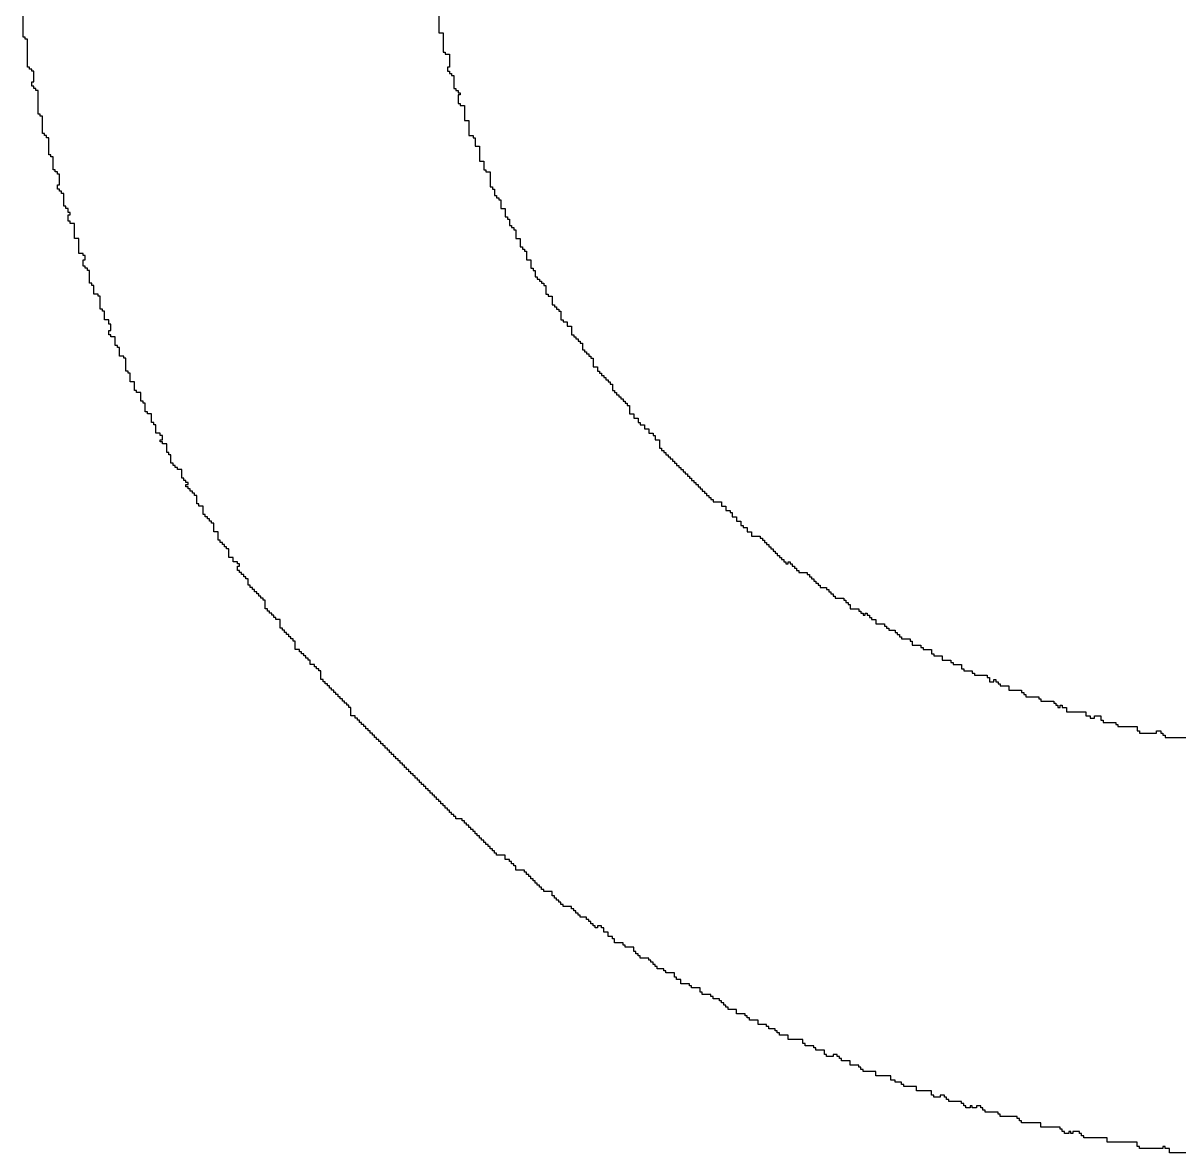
# Model space of a CAD drawing. Header units: millimetres. Extents: x -0.16 to 4.85, y -0.01 to 3.83.
# Drawn here: x 3.3993 to 3.5736, y 1.0438 to 1.2142 of the extents above; entities that cross this region are included whole.
import ezdxf

# ---------------------------------------------------------------- set-up
doc = ezdxf.new("R2010")
doc.units = ezdxf.units.MM
doc.header["$MEASUREMENT"] = 0
doc.layers.add('TopOverlay', color=2, linetype='Continuous')

msp = doc.modelspace()

# ---------------------------------------------------------------- linework, layer by layer
at = {"layer": 'TopOverlay'}
for p, q in [((3.39929, 1.21212), (3.39929, 1.21632)), ((3.46197, 1.21568), (3.46197, 1.21277)), ((3.39961, 1.21212), (3.39929, 1.21212)), ((3.39961, 1.2118), (3.39961, 1.21212)), ((3.39994, 1.2118), (3.39961, 1.2118)), ((3.39994, 1.2076), (3.39994, 1.2118)), ((3.46197, 1.21277), (3.46262, 1.21277)), ((3.46262, 1.21277), (3.46262, 1.20986)), ((3.46262, 1.20986), (3.46294, 1.20986)), ((3.46294, 1.20986), (3.46294, 1.20954)), ((3.46294, 1.20954), (3.46358, 1.20954)), ((3.46358, 1.20954), (3.46358, 1.2076)), ((3.40026, 1.2076), (3.39994, 1.2076)), ((3.40026, 1.20728), (3.40026, 1.2076)), ((3.40058, 1.20728), (3.40026, 1.20728)), ((3.40058, 1.20695), (3.40058, 1.20728)), ((3.4009, 1.20695), (3.40058, 1.20695)), ((3.4009, 1.20534), (3.4009, 1.20695)), ((3.46358, 1.2076), (3.46326, 1.2076)), ((3.46326, 1.2076), (3.46326, 1.20695)), ((3.46326, 1.20695), (3.46358, 1.20695)), ((3.46358, 1.20695), (3.46358, 1.20663)), ((3.46358, 1.20663), (3.46391, 1.20663)), ((3.46391, 1.20663), (3.46391, 1.20631)), ((3.46391, 1.20631), (3.46423, 1.20631)), ((3.46423, 1.20631), (3.46423, 1.20437)), ((3.40058, 1.20469), (3.40058, 1.20534)), ((3.40058, 1.20534), (3.4009, 1.20534)), ((3.4009, 1.20469), (3.40058, 1.20469)), ((3.4009, 1.20437), (3.4009, 1.20469)), ((3.40123, 1.20437), (3.4009, 1.20437)), ((3.40123, 1.20405), (3.40123, 1.20437)), ((3.46423, 1.20437), (3.46455, 1.20437)), ((3.46455, 1.20437), (3.46455, 1.20405)), ((3.40155, 1.20405), (3.40123, 1.20405)), ((3.40155, 1.20049), (3.40155, 1.20405)), ((3.46455, 1.20405), (3.46488, 1.20405)), ((3.46488, 1.20405), (3.46488, 1.20372)), ((3.46488, 1.20372), (3.4652, 1.20372)), ((3.4652, 1.2034), (3.46488, 1.2034)), ((3.46488, 1.2034), (3.46488, 1.20211)), ((3.4652, 1.20372), (3.4652, 1.2034)), ((3.46488, 1.20211), (3.4652, 1.20211)), ((3.4652, 1.20211), (3.4652, 1.20178)), ((3.4652, 1.20178), (3.46585, 1.20178)), ((3.46585, 1.20178), (3.46585, 1.19952)), ((3.40187, 1.20049), (3.40155, 1.20049)), ((3.40187, 1.20017), (3.40187, 1.20049)), ((3.4022, 1.20017), (3.40187, 1.20017)), ((3.4022, 1.19758), (3.4022, 1.20017)), ((3.46585, 1.19952), (3.46649, 1.19952)), ((3.46649, 1.19952), (3.46649, 1.19726)), ((3.40252, 1.19758), (3.4022, 1.19758)), ((3.40252, 1.19726), (3.40252, 1.19758)), ((3.40284, 1.19726), (3.40252, 1.19726)), ((3.40284, 1.19694), (3.40284, 1.19726)), ((3.40317, 1.19694), (3.40284, 1.19694)), ((3.40317, 1.19435), (3.40317, 1.19694)), ((3.46649, 1.19726), (3.46714, 1.19726)), ((3.46714, 1.19726), (3.46714, 1.19694)), ((3.46714, 1.19694), (3.46746, 1.19694)), ((3.46746, 1.19694), (3.46746, 1.19565)), ((3.46746, 1.19565), (3.46811, 1.19565)), ((3.46811, 1.19565), (3.46811, 1.19338)), ((3.40349, 1.19435), (3.40317, 1.19435)), ((3.40349, 1.19403), (3.40349, 1.19435)), ((3.40381, 1.19403), (3.40349, 1.19403)), ((3.40381, 1.19209), (3.40381, 1.19403)), ((3.46811, 1.19338), (3.46875, 1.19338)), ((3.46875, 1.19338), (3.46875, 1.19209)), ((3.40414, 1.19209), (3.40381, 1.19209)), ((3.40414, 1.19177), (3.40414, 1.19209)), ((3.40446, 1.19177), (3.40414, 1.19177)), ((3.40446, 1.19145), (3.40446, 1.19177)), ((3.40478, 1.19145), (3.40446, 1.19145)), ((3.40478, 1.18983), (3.40478, 1.19145)), ((3.46875, 1.19209), (3.46908, 1.19209)), ((3.46908, 1.19209), (3.46908, 1.19177)), ((3.46908, 1.19177), (3.46972, 1.19177)), ((3.46972, 1.19177), (3.46972, 1.18951)), ((3.40446, 1.18918), (3.40446, 1.18983)), ((3.40446, 1.18983), (3.40478, 1.18983)), ((3.40478, 1.18918), (3.40446, 1.18918)), ((3.40478, 1.18886), (3.40478, 1.18918)), ((3.4051, 1.18886), (3.40478, 1.18886)), ((3.4051, 1.18854), (3.4051, 1.18886)), ((3.46972, 1.18951), (3.47005, 1.18951)), ((3.47005, 1.18951), (3.47005, 1.18918)), ((3.47005, 1.18918), (3.47037, 1.18918)), ((3.47037, 1.18918), (3.47037, 1.18821)), ((3.40543, 1.18854), (3.4051, 1.18854)), ((3.40543, 1.1866), (3.40543, 1.18854)), ((3.47037, 1.18821), (3.47069, 1.18821)), ((3.47069, 1.18821), (3.47069, 1.18789)), ((3.47069, 1.18789), (3.47102, 1.18789)), ((3.47102, 1.18789), (3.47102, 1.18757)), ((3.47102, 1.18757), (3.47134, 1.18757)), ((3.47134, 1.18757), (3.47134, 1.18628)), ((3.40575, 1.1866), (3.40543, 1.1866)), ((3.40575, 1.18628), (3.40575, 1.1866)), ((3.40607, 1.18628), (3.40575, 1.18628)), ((3.40607, 1.18563), (3.40607, 1.18628)), ((3.4064, 1.18563), (3.40607, 1.18563)), ((3.40607, 1.18434), (3.40607, 1.18531)), ((3.40607, 1.18531), (3.4064, 1.18531)), ((3.4064, 1.18531), (3.4064, 1.18563)), ((3.47134, 1.18628), (3.47199, 1.18628)), ((3.47199, 1.18628), (3.47199, 1.18498)), ((3.4064, 1.18434), (3.40607, 1.18434)), ((3.4064, 1.18401), (3.4064, 1.18434)), ((3.40704, 1.18401), (3.4064, 1.18401)), ((3.40704, 1.18175), (3.40704, 1.18401)), ((3.47199, 1.18498), (3.47231, 1.18498)), ((3.47231, 1.18498), (3.47231, 1.18466)), ((3.47231, 1.18466), (3.47263, 1.18466)), ((3.47263, 1.18466), (3.47263, 1.18369)), ((3.47263, 1.18369), (3.47295, 1.18369)), ((3.47295, 1.18369), (3.47295, 1.18337)), ((3.40769, 1.18175), (3.40704, 1.18175)), ((3.40769, 1.17949), (3.40769, 1.18175)), ((3.47295, 1.18337), (3.47328, 1.18337)), ((3.47328, 1.18337), (3.47328, 1.18304)), ((3.47328, 1.18304), (3.4736, 1.18304)), ((3.4736, 1.18304), (3.4736, 1.18175)), ((3.4736, 1.18175), (3.47425, 1.18175)), ((3.47425, 1.18175), (3.47425, 1.18046)), ((3.47425, 1.18046), (3.47457, 1.18046)), ((3.47457, 1.18046), (3.47457, 1.18014)), ((3.47457, 1.18014), (3.47489, 1.18014)), ((3.47489, 1.18014), (3.47489, 1.17981)), ((3.40834, 1.17949), (3.40769, 1.17949)), ((3.40834, 1.17917), (3.40834, 1.17949)), ((3.40866, 1.17917), (3.40834, 1.17917)), ((3.40834, 1.17755), (3.40834, 1.17852)), ((3.40834, 1.17852), (3.40866, 1.17852)), ((3.40866, 1.17852), (3.40866, 1.17917)), ((3.47489, 1.17981), (3.47522, 1.17981)), ((3.47522, 1.17981), (3.47522, 1.17852)), ((3.47522, 1.17852), (3.47586, 1.17852)), ((3.47586, 1.17852), (3.47586, 1.17723)), ((3.40866, 1.17755), (3.40834, 1.17755)), ((3.40866, 1.17723), (3.40866, 1.17755)), ((3.40898, 1.17723), (3.40866, 1.17723)), ((3.40898, 1.17691), (3.40898, 1.17723)), ((3.40931, 1.17691), (3.40898, 1.17691)), ((3.40931, 1.17497), (3.40931, 1.17691)), ((3.47586, 1.17723), (3.47619, 1.17723)), ((3.47619, 1.17723), (3.47619, 1.17691)), ((3.47619, 1.17691), (3.47651, 1.17691)), ((3.47651, 1.17691), (3.47651, 1.17594)), ((3.40963, 1.17497), (3.40931, 1.17497)), ((3.40963, 1.17464), (3.40963, 1.17497)), ((3.47651, 1.17594), (3.47683, 1.17594)), ((3.47683, 1.17594), (3.47683, 1.17561)), ((3.47683, 1.17561), (3.47715, 1.17561)), ((3.47715, 1.17561), (3.47715, 1.17529)), ((3.47715, 1.17529), (3.47748, 1.17529)), ((3.47748, 1.17529), (3.47748, 1.17497)), ((3.47748, 1.17497), (3.4778, 1.17497)), ((3.4778, 1.17497), (3.4778, 1.17464)), ((3.40995, 1.17464), (3.40963, 1.17464)), ((3.40995, 1.17335), (3.40995, 1.17464)), ((3.4106, 1.17335), (3.40995, 1.17335)), ((3.4106, 1.17303), (3.4106, 1.17335)), ((3.41092, 1.17303), (3.4106, 1.17303)), ((3.41092, 1.17109), (3.41092, 1.17303)), ((3.4778, 1.17464), (3.47812, 1.17464)), ((3.47812, 1.17464), (3.47812, 1.17335)), ((3.47812, 1.17335), (3.47845, 1.17335)), ((3.47845, 1.17335), (3.47845, 1.17303)), ((3.47845, 1.17303), (3.47909, 1.17303)), ((3.47909, 1.17303), (3.47909, 1.17174)), ((3.47909, 1.17174), (3.47942, 1.17174)), ((3.47942, 1.17174), (3.47942, 1.17141)), ((3.47942, 1.17141), (3.47974, 1.17141)), ((3.47974, 1.17141), (3.47974, 1.17109)), ((3.41124, 1.17109), (3.41092, 1.17109)), ((3.41124, 1.17077), (3.41124, 1.17109)), ((3.41157, 1.17077), (3.41124, 1.17077)), ((3.41157, 1.16947), (3.41157, 1.17077)), ((3.41221, 1.16947), (3.41157, 1.16947)), ((3.41221, 1.16883), (3.41221, 1.16947)), ((3.47974, 1.17109), (3.48006, 1.17109)), ((3.48006, 1.17109), (3.48006, 1.17077)), ((3.48006, 1.17077), (3.48039, 1.17077)), ((3.48039, 1.17077), (3.48039, 1.16947)), ((3.48039, 1.16947), (3.48071, 1.16947)), ((3.48071, 1.16947), (3.48071, 1.16915)), ((3.41254, 1.16883), (3.41221, 1.16883)), ((3.41221, 1.16721), (3.41221, 1.16786)), ((3.41221, 1.16786), (3.41254, 1.16786)), ((3.41254, 1.16786), (3.41254, 1.16883)), ((3.48071, 1.16915), (3.48135, 1.16915)), ((3.48135, 1.16915), (3.48135, 1.16851)), ((3.48135, 1.16851), (3.482, 1.16851)), ((3.482, 1.16851), (3.482, 1.16721)), ((3.41254, 1.16721), (3.41221, 1.16721)), ((3.41254, 1.16689), (3.41254, 1.16721)), ((3.41318, 1.16689), (3.41254, 1.16689)), ((3.41318, 1.1656), (3.41318, 1.16689)), ((3.482, 1.16721), (3.48232, 1.16721)), ((3.48232, 1.16721), (3.48232, 1.16689)), ((3.48232, 1.16689), (3.48265, 1.16689)), ((3.48265, 1.16689), (3.48265, 1.16657)), ((3.48265, 1.16657), (3.48297, 1.16657)), ((3.48297, 1.16657), (3.48297, 1.16624)), ((3.48297, 1.16624), (3.48329, 1.16624)), ((3.48329, 1.16624), (3.48329, 1.16592)), ((3.41351, 1.1656), (3.41318, 1.1656)), ((3.41351, 1.16527), (3.41351, 1.1656)), ((3.41383, 1.16527), (3.41351, 1.16527)), ((3.41383, 1.16398), (3.41383, 1.16527)), ((3.48329, 1.16592), (3.48362, 1.16592)), ((3.48362, 1.16592), (3.48362, 1.16495)), ((3.48362, 1.16495), (3.48394, 1.16495)), ((3.48394, 1.16495), (3.48394, 1.16463)), ((3.48394, 1.16463), (3.48426, 1.16463)), ((3.48426, 1.16463), (3.48426, 1.16431)), ((3.48426, 1.16431), (3.48459, 1.16431)), ((3.48459, 1.16431), (3.48459, 1.16398)), ((3.41447, 1.16398), (3.41383, 1.16398)), ((3.41447, 1.16366), (3.41447, 1.16398)), ((3.4148, 1.16366), (3.41447, 1.16366)), ((3.4148, 1.16172), (3.4148, 1.16366)), ((3.48459, 1.16398), (3.48491, 1.16398)), ((3.48491, 1.16398), (3.48491, 1.16366)), ((3.48491, 1.16366), (3.48523, 1.16366)), ((3.48523, 1.16366), (3.48523, 1.16237)), ((3.41512, 1.16172), (3.4148, 1.16172)), ((3.41512, 1.1614), (3.41512, 1.16172)), ((3.41544, 1.1614), (3.41512, 1.1614)), ((3.41544, 1.16011), (3.41544, 1.1614)), ((3.48523, 1.16237), (3.48588, 1.16237)), ((3.48588, 1.16237), (3.48588, 1.16172)), ((3.48588, 1.16172), (3.4862, 1.16172)), ((3.4862, 1.16172), (3.4862, 1.1614)), ((3.4862, 1.1614), (3.48652, 1.1614)), ((3.48652, 1.1614), (3.48652, 1.16107)), ((3.48652, 1.16107), (3.48685, 1.16107)), ((3.48685, 1.16107), (3.48685, 1.16075)), ((3.48685, 1.16075), (3.48717, 1.16075)), ((3.48717, 1.16075), (3.48717, 1.16043)), ((3.41609, 1.16011), (3.41544, 1.16011)), ((3.41609, 1.15881), (3.41609, 1.16011)), ((3.48717, 1.16043), (3.48749, 1.16043)), ((3.48749, 1.16043), (3.48749, 1.16011)), ((3.48749, 1.16011), (3.48782, 1.16011)), ((3.48782, 1.16011), (3.48782, 1.15978)), ((3.48782, 1.15978), (3.48814, 1.15978)), ((3.48814, 1.15978), (3.48814, 1.15881)), ((3.41641, 1.15881), (3.41609, 1.15881)), ((3.41641, 1.15849), (3.41641, 1.15881)), ((3.41706, 1.15849), (3.41641, 1.15849)), ((3.41706, 1.1572), (3.41706, 1.15849)), ((3.48814, 1.15881), (3.48846, 1.15881)), ((3.48846, 1.15881), (3.48846, 1.15849)), ((3.48846, 1.15849), (3.48879, 1.15849)), ((3.48879, 1.15849), (3.48879, 1.15817)), ((3.48879, 1.15817), (3.48911, 1.15817)), ((3.48911, 1.15817), (3.48911, 1.15784)), ((3.48911, 1.15784), (3.48943, 1.15784)), ((3.48943, 1.15784), (3.48943, 1.15752)), ((3.48943, 1.15752), (3.48976, 1.15752)), ((3.48976, 1.15752), (3.48976, 1.1572)), ((3.41738, 1.1572), (3.41706, 1.1572)), ((3.41738, 1.15687), (3.41738, 1.1572)), ((3.41771, 1.15687), (3.41738, 1.15687)), ((3.41771, 1.15558), (3.41771, 1.15687)), ((3.41803, 1.15558), (3.41771, 1.15558)), ((3.41803, 1.15526), (3.41803, 1.15558)), ((3.48976, 1.1572), (3.49008, 1.1572)), ((3.49008, 1.1572), (3.49008, 1.15687)), ((3.49008, 1.15687), (3.4904, 1.15687)), ((3.4904, 1.15687), (3.4904, 1.15655)), ((3.4904, 1.15655), (3.49072, 1.15655)), ((3.49072, 1.15655), (3.49072, 1.15526)), ((3.41867, 1.15526), (3.41803, 1.15526)), ((3.41867, 1.15397), (3.41867, 1.15526)), ((3.419, 1.15397), (3.41867, 1.15397)), ((3.419, 1.15364), (3.419, 1.15397)), ((3.49072, 1.15526), (3.49137, 1.15526)), ((3.49137, 1.15526), (3.49137, 1.15461)), ((3.49137, 1.15461), (3.49202, 1.15461)), ((3.49202, 1.15461), (3.49202, 1.15397)), ((3.49202, 1.15397), (3.49234, 1.15397)), ((3.49234, 1.15397), (3.49234, 1.15364)), ((3.41932, 1.15364), (3.419, 1.15364)), ((3.41932, 1.15235), (3.41932, 1.15364)), ((3.41997, 1.15235), (3.41932, 1.15235)), ((3.41997, 1.15203), (3.41997, 1.15235)), ((3.42029, 1.15203), (3.41997, 1.15203)), ((3.42029, 1.15138), (3.42029, 1.15203)), ((3.49234, 1.15364), (3.49299, 1.15364)), ((3.49299, 1.15364), (3.49299, 1.153)), ((3.49299, 1.153), (3.49363, 1.153)), ((3.49363, 1.153), (3.49363, 1.15235)), ((3.49363, 1.15235), (3.49428, 1.15235)), ((3.49428, 1.15235), (3.49428, 1.15203)), ((3.49428, 1.15203), (3.4946, 1.15203)), ((3.4946, 1.15203), (3.4946, 1.15138)), ((3.41997, 1.15106), (3.41997, 1.15138)), ((3.41997, 1.15138), (3.42029, 1.15138)), ((3.42029, 1.15106), (3.41997, 1.15106)), ((3.42029, 1.15074), (3.42029, 1.15106)), ((3.42094, 1.15074), (3.42029, 1.15074)), ((3.42094, 1.14944), (3.42094, 1.15074)), ((3.4946, 1.15138), (3.49525, 1.15138)), ((3.49525, 1.15138), (3.49525, 1.15009)), ((3.42126, 1.14944), (3.42094, 1.14944)), ((3.42126, 1.14912), (3.42126, 1.14944)), ((3.42158, 1.14912), (3.42126, 1.14912)), ((3.42158, 1.14783), (3.42158, 1.14912)), ((3.49525, 1.15009), (3.49557, 1.15009)), ((3.49557, 1.15009), (3.49557, 1.14977)), ((3.49557, 1.14977), (3.49589, 1.14977)), ((3.49589, 1.14977), (3.49589, 1.14944)), ((3.49589, 1.14944), (3.49622, 1.14944)), ((3.49622, 1.14944), (3.49622, 1.14912)), ((3.49622, 1.14912), (3.49654, 1.14912)), ((3.49654, 1.14912), (3.49654, 1.1488)), ((3.49654, 1.1488), (3.49686, 1.1488)), ((3.49686, 1.1488), (3.49686, 1.14847)), ((3.42191, 1.14783), (3.42158, 1.14783)), ((3.42191, 1.1475), (3.42191, 1.14783)), ((3.42223, 1.1475), (3.42191, 1.1475)), ((3.42223, 1.14718), (3.42223, 1.1475)), ((3.42255, 1.14718), (3.42223, 1.14718)), ((3.42255, 1.14686), (3.42255, 1.14718)), ((3.4232, 1.14686), (3.42255, 1.14686)), ((3.4232, 1.14557), (3.4232, 1.14686)), ((3.49686, 1.14847), (3.49719, 1.14847)), ((3.49719, 1.14847), (3.49719, 1.14815)), ((3.49719, 1.14815), (3.49751, 1.14815)), ((3.49751, 1.14815), (3.49751, 1.14783)), ((3.49751, 1.14783), (3.49783, 1.14783)), ((3.49783, 1.14783), (3.49783, 1.1475)), ((3.49783, 1.1475), (3.49816, 1.1475)), ((3.49816, 1.1475), (3.49816, 1.14718)), ((3.49816, 1.14718), (3.49848, 1.14718)), ((3.49848, 1.14718), (3.49848, 1.14686)), ((3.49848, 1.14686), (3.4988, 1.14686)), ((3.4988, 1.14686), (3.4988, 1.14654)), ((3.42352, 1.14557), (3.4232, 1.14557)), ((3.42352, 1.14524), (3.42352, 1.14557)), ((3.42384, 1.14524), (3.42352, 1.14524)), ((3.42384, 1.14492), (3.42384, 1.14524)), ((3.4988, 1.14654), (3.49912, 1.14654)), ((3.49912, 1.14654), (3.49912, 1.14621)), ((3.49912, 1.14621), (3.49945, 1.14621)), ((3.49945, 1.14621), (3.49945, 1.14589)), ((3.49945, 1.14589), (3.49977, 1.14589)), ((3.49977, 1.14589), (3.49977, 1.14557)), ((3.49977, 1.14557), (3.50009, 1.14557)), ((3.50009, 1.14557), (3.50009, 1.14524)), ((3.50009, 1.14524), (3.50042, 1.14524)), ((3.50042, 1.14524), (3.50042, 1.14492)), ((3.42417, 1.14492), (3.42384, 1.14492)), ((3.42384, 1.14427), (3.42384, 1.1446)), ((3.42384, 1.1446), (3.42417, 1.1446)), ((3.42417, 1.14427), (3.42384, 1.14427)), ((3.42417, 1.1446), (3.42417, 1.14492)), ((3.42417, 1.14395), (3.42417, 1.14427)), ((3.42449, 1.14395), (3.42417, 1.14395)), ((3.42449, 1.14363), (3.42449, 1.14395)), ((3.42481, 1.14363), (3.42449, 1.14363)), ((3.42481, 1.1433), (3.42481, 1.14363)), ((3.42514, 1.1433), (3.42481, 1.1433)), ((3.42514, 1.14298), (3.42514, 1.1433)), ((3.50042, 1.14492), (3.50074, 1.14492)), ((3.50074, 1.14492), (3.50074, 1.1446)), ((3.50074, 1.1446), (3.50106, 1.1446)), ((3.50106, 1.1446), (3.50106, 1.14427)), ((3.50106, 1.14427), (3.50139, 1.14427)), ((3.50139, 1.14427), (3.50139, 1.14395)), ((3.50139, 1.14395), (3.50171, 1.14395)), ((3.50171, 1.14395), (3.50171, 1.14363)), ((3.50171, 1.14363), (3.50203, 1.14363)), ((3.50203, 1.14363), (3.50203, 1.1433)), ((3.50203, 1.1433), (3.50236, 1.1433)), ((3.50236, 1.1433), (3.50236, 1.14298)), ((3.42546, 1.14298), (3.42514, 1.14298)), ((3.42546, 1.14169), (3.42546, 1.14298)), ((3.42578, 1.14169), (3.42546, 1.14169)), ((3.42578, 1.14137), (3.42578, 1.14169)), ((3.50236, 1.14298), (3.50268, 1.14298)), ((3.50268, 1.14298), (3.50268, 1.14266)), ((3.50268, 1.14266), (3.503, 1.14266)), ((3.503, 1.14266), (3.503, 1.14234)), ((3.503, 1.14234), (3.50332, 1.14234)), ((3.50332, 1.14234), (3.50332, 1.14201)), ((3.50332, 1.14201), (3.50462, 1.14201)), ((3.50462, 1.14201), (3.50462, 1.14137)), ((3.42643, 1.14137), (3.42578, 1.14137)), ((3.42643, 1.14007), (3.42643, 1.14137)), ((3.42675, 1.14007), (3.42643, 1.14007)), ((3.42675, 1.13975), (3.42675, 1.14007)), ((3.50462, 1.14137), (3.50526, 1.14137)), ((3.50526, 1.14137), (3.50526, 1.14072)), ((3.50526, 1.14072), (3.50591, 1.14072)), ((3.50591, 1.14072), (3.50591, 1.1404)), ((3.50591, 1.1404), (3.50623, 1.1404)), ((3.50623, 1.1404), (3.50623, 1.13975)), ((3.42708, 1.13975), (3.42675, 1.13975)), ((3.42708, 1.13943), (3.42708, 1.13975)), ((3.4274, 1.13943), (3.42708, 1.13943)), ((3.4274, 1.1391), (3.4274, 1.13943)), ((3.42772, 1.1391), (3.4274, 1.1391)), ((3.42772, 1.13878), (3.42772, 1.1391)), ((3.42804, 1.13878), (3.42772, 1.13878)), ((3.42804, 1.13749), (3.42804, 1.13878)), ((3.50623, 1.13975), (3.50688, 1.13975)), ((3.50688, 1.13975), (3.50688, 1.1391)), ((3.50688, 1.1391), (3.50753, 1.1391)), ((3.50753, 1.1391), (3.50753, 1.13846)), ((3.50753, 1.13846), (3.50785, 1.13846)), ((3.50785, 1.13846), (3.50785, 1.13813)), ((3.50785, 1.13813), (3.50849, 1.13813)), ((3.50849, 1.13813), (3.50849, 1.13749)), ((3.42869, 1.13749), (3.42804, 1.13749)), ((3.42869, 1.1362), (3.42869, 1.13749)), ((3.50849, 1.13749), (3.50914, 1.13749)), ((3.50914, 1.13749), (3.50914, 1.13684)), ((3.50914, 1.13684), (3.51043, 1.13684)), ((3.51043, 1.13684), (3.51043, 1.13652)), ((3.51043, 1.13652), (3.51076, 1.13652)), ((3.51076, 1.13652), (3.51076, 1.1362)), ((3.42901, 1.1362), (3.42869, 1.1362)), ((3.42901, 1.13587), (3.42901, 1.1362)), ((3.42934, 1.13587), (3.42901, 1.13587)), ((3.42934, 1.13555), (3.42934, 1.13587)), ((3.42966, 1.13555), (3.42934, 1.13555)), ((3.42966, 1.13523), (3.42966, 1.13555)), ((3.42998, 1.13523), (3.42966, 1.13523)), ((3.42998, 1.1349), (3.42998, 1.13523)), ((3.43031, 1.1349), (3.42998, 1.1349)), ((3.43031, 1.13361), (3.43031, 1.1349)), ((3.51076, 1.1362), (3.51108, 1.1362)), ((3.51108, 1.1362), (3.51108, 1.13587)), ((3.51108, 1.13587), (3.5114, 1.13587)), ((3.5114, 1.13587), (3.5114, 1.13555)), ((3.5114, 1.13555), (3.51173, 1.13555)), ((3.51173, 1.13555), (3.51173, 1.13523)), ((3.51173, 1.13523), (3.51205, 1.13523)), ((3.51205, 1.13523), (3.51205, 1.1349)), ((3.51205, 1.1349), (3.51237, 1.1349)), ((3.51237, 1.1349), (3.51237, 1.13458)), ((3.51237, 1.13458), (3.51269, 1.13458)), ((3.51269, 1.13458), (3.51269, 1.13426)), ((3.43095, 1.13361), (3.43031, 1.13361)), ((3.43095, 1.13297), (3.43095, 1.13361)), ((3.4316, 1.13297), (3.43095, 1.13297)), ((3.4316, 1.13264), (3.4316, 1.13297)), ((3.51269, 1.13426), (3.51302, 1.13426)), ((3.51302, 1.13426), (3.51302, 1.13393)), ((3.51302, 1.13393), (3.51334, 1.13393)), ((3.51334, 1.13393), (3.51334, 1.13361)), ((3.51334, 1.13361), (3.51366, 1.13361)), ((3.51366, 1.13361), (3.51366, 1.13329)), ((3.51366, 1.13329), (3.51399, 1.13329)), ((3.51399, 1.13329), (3.51399, 1.13297)), ((3.51399, 1.13297), (3.51431, 1.13297)), ((3.51431, 1.13297), (3.51431, 1.13264)), ((3.51463, 1.13264), (3.51463, 1.13297)), ((3.51463, 1.13297), (3.51496, 1.13297)), ((3.51496, 1.13297), (3.51496, 1.13264)), ((3.43192, 1.13264), (3.4316, 1.13264)), ((3.4316, 1.13167), (3.4316, 1.13232)), ((3.4316, 1.13232), (3.43192, 1.13232)), ((3.43192, 1.13167), (3.4316, 1.13167)), ((3.43192, 1.13232), (3.43192, 1.13264)), ((3.43192, 1.13135), (3.43192, 1.13167)), ((3.43224, 1.13135), (3.43192, 1.13135)), ((3.43224, 1.13103), (3.43224, 1.13135)), ((3.51431, 1.13264), (3.51463, 1.13264)), ((3.51496, 1.13264), (3.51528, 1.13264)), ((3.51528, 1.13264), (3.51528, 1.13232)), ((3.51528, 1.13232), (3.5156, 1.13232)), ((3.5156, 1.13232), (3.5156, 1.132)), ((3.5156, 1.132), (3.51593, 1.132)), ((3.51593, 1.132), (3.51593, 1.13167)), ((3.51593, 1.13167), (3.51625, 1.13167)), ((3.51625, 1.13167), (3.51625, 1.13135)), ((3.51625, 1.13135), (3.51754, 1.13135)), ((3.51754, 1.13135), (3.51754, 1.13103)), ((3.43257, 1.13103), (3.43224, 1.13103)), ((3.43257, 1.1307), (3.43257, 1.13103)), ((3.43289, 1.1307), (3.43257, 1.1307)), ((3.43289, 1.13038), (3.43289, 1.1307)), ((3.43321, 1.13038), (3.43289, 1.13038)), ((3.43321, 1.12941), (3.43321, 1.13038)), ((3.43354, 1.12941), (3.43321, 1.12941)), ((3.43354, 1.12909), (3.43354, 1.12941)), ((3.51754, 1.13103), (3.51786, 1.13103)), ((3.51786, 1.13103), (3.51786, 1.1307)), ((3.51786, 1.1307), (3.51819, 1.1307)), ((3.51819, 1.1307), (3.51819, 1.13038)), ((3.51819, 1.13038), (3.51851, 1.13038)), ((3.51851, 1.13038), (3.51851, 1.13006)), ((3.51851, 1.13006), (3.51883, 1.13006)), ((3.51883, 1.13006), (3.51883, 1.12973)), ((3.51883, 1.12973), (3.51916, 1.12973)), ((3.51916, 1.12973), (3.51916, 1.12941)), ((3.51916, 1.12941), (3.51948, 1.12941)), ((3.51948, 1.12941), (3.51948, 1.12909)), ((3.43386, 1.12909), (3.43354, 1.12909)), ((3.43386, 1.12877), (3.43386, 1.12909)), ((3.43418, 1.12877), (3.43386, 1.12877)), ((3.43418, 1.12844), (3.43418, 1.12877)), ((3.43451, 1.12844), (3.43418, 1.12844)), ((3.43451, 1.12812), (3.43451, 1.12844)), ((3.43483, 1.12812), (3.43451, 1.12812)), ((3.43483, 1.1278), (3.43483, 1.12812)), ((3.43515, 1.1278), (3.43483, 1.1278)), ((3.43515, 1.12747), (3.43515, 1.1278)), ((3.51948, 1.12909), (3.52045, 1.12909)), ((3.52045, 1.12909), (3.52045, 1.12877)), ((3.52045, 1.12877), (3.52077, 1.12877)), ((3.52077, 1.12877), (3.52077, 1.12844)), ((3.52077, 1.12844), (3.5211, 1.12844)), ((3.5211, 1.12844), (3.5211, 1.12812)), ((3.5211, 1.12812), (3.52142, 1.12812)), ((3.52142, 1.12812), (3.52142, 1.1278)), ((3.52142, 1.1278), (3.52174, 1.1278)), ((3.52174, 1.1278), (3.52174, 1.12747)), ((3.43548, 1.12747), (3.43515, 1.12747)), ((3.43548, 1.12715), (3.43548, 1.12747)), ((3.4358, 1.12715), (3.43548, 1.12715)), ((3.4358, 1.12586), (3.4358, 1.12715)), ((3.52174, 1.12747), (3.52303, 1.12747)), ((3.52303, 1.12747), (3.52303, 1.12715)), ((3.52303, 1.12715), (3.52336, 1.12715)), ((3.52336, 1.12715), (3.52336, 1.12683)), ((3.52336, 1.12683), (3.52368, 1.12683)), ((3.52368, 1.12683), (3.52368, 1.1265)), ((3.52368, 1.1265), (3.524, 1.1265)), ((3.524, 1.1265), (3.524, 1.12586)), ((3.43612, 1.12586), (3.4358, 1.12586)), ((3.43612, 1.12553), (3.43612, 1.12586)), ((3.43644, 1.12553), (3.43612, 1.12553)), ((3.43644, 1.12521), (3.43644, 1.12553)), ((3.43677, 1.12521), (3.43644, 1.12521)), ((3.43677, 1.12489), (3.43677, 1.12521)), ((3.43709, 1.12489), (3.43677, 1.12489)), ((3.43709, 1.12457), (3.43709, 1.12489)), ((3.43741, 1.12457), (3.43709, 1.12457)), ((3.43741, 1.12424), (3.43741, 1.12457)), ((3.43806, 1.12424), (3.43741, 1.12424)), ((3.43806, 1.12295), (3.43806, 1.12424)), ((3.524, 1.12586), (3.5253, 1.12586)), ((3.5253, 1.12586), (3.5253, 1.12553)), ((3.5253, 1.12553), (3.52562, 1.12553)), ((3.52562, 1.12553), (3.52562, 1.12521)), ((3.52562, 1.12521), (3.52594, 1.12521)), ((3.52594, 1.12521), (3.52594, 1.12489)), ((3.52594, 1.12489), (3.52626, 1.12489)), ((3.52626, 1.12489), (3.52626, 1.12521)), ((3.52626, 1.12521), (3.52659, 1.12521)), ((3.52659, 1.12521), (3.52659, 1.12489)), ((3.52659, 1.12489), (3.52691, 1.12489)), ((3.52691, 1.12489), (3.52691, 1.12457)), ((3.52691, 1.12457), (3.52723, 1.12457)), ((3.52723, 1.12457), (3.52723, 1.12424)), ((3.52723, 1.12424), (3.52788, 1.12424)), ((3.52788, 1.12424), (3.52788, 1.1236)), ((3.43838, 1.12295), (3.43806, 1.12295)), ((3.43838, 1.12263), (3.43838, 1.12295)), ((3.43871, 1.12263), (3.43838, 1.12263)), ((3.43871, 1.1223), (3.43871, 1.12263)), ((3.52788, 1.1236), (3.52917, 1.1236)), ((3.52917, 1.1236), (3.52917, 1.12327)), ((3.52917, 1.12327), (3.5295, 1.12327)), ((3.5295, 1.12327), (3.5295, 1.12295)), ((3.5295, 1.12295), (3.52982, 1.12295)), ((3.52982, 1.12295), (3.52982, 1.12263)), ((3.52982, 1.12263), (3.53079, 1.12263)), ((3.53079, 1.12263), (3.53079, 1.1223)), ((3.43903, 1.1223), (3.43871, 1.1223)), ((3.43903, 1.12198), (3.43903, 1.1223)), ((3.43935, 1.12198), (3.43903, 1.12198)), ((3.43935, 1.12166), (3.43935, 1.12198)), ((3.43968, 1.12166), (3.43935, 1.12166)), ((3.43968, 1.12133), (3.43968, 1.12166)), ((3.44, 1.12133), (3.43968, 1.12133)), ((3.44, 1.12101), (3.44, 1.12133)), ((3.44032, 1.12101), (3.44, 1.12101)), ((3.44032, 1.11972), (3.44032, 1.12101)), ((3.53079, 1.1223), (3.53111, 1.1223)), ((3.53111, 1.1223), (3.53111, 1.12198)), ((3.53111, 1.12198), (3.53143, 1.12198)), ((3.53143, 1.12198), (3.53143, 1.12166)), ((3.53143, 1.12166), (3.53176, 1.12166)), ((3.53176, 1.12166), (3.53176, 1.12133)), ((3.53176, 1.12133), (3.53305, 1.12133)), ((3.53305, 1.12133), (3.53305, 1.12101)), ((3.53305, 1.12101), (3.53337, 1.12101)), ((3.53337, 1.12101), (3.53337, 1.12036)), ((3.44097, 1.11972), (3.44032, 1.11972)), ((3.44097, 1.1194), (3.44097, 1.11972)), ((3.44129, 1.1194), (3.44097, 1.1194)), ((3.44129, 1.11907), (3.44129, 1.1194)), ((3.44161, 1.11907), (3.44129, 1.11907)), ((3.44161, 1.11875), (3.44161, 1.11907)), ((3.53337, 1.12036), (3.53466, 1.12036)), ((3.53466, 1.12036), (3.53466, 1.12004)), ((3.53466, 1.12004), (3.53499, 1.12004)), ((3.53499, 1.12004), (3.53499, 1.11972)), ((3.53499, 1.11972), (3.53628, 1.11972)), ((3.53628, 1.11972), (3.53628, 1.11907)), ((3.53628, 1.11907), (3.5366, 1.11907)), ((3.5366, 1.11907), (3.5366, 1.11875)), ((3.44194, 1.11875), (3.44161, 1.11875)), ((3.44194, 1.11843), (3.44194, 1.11875)), ((3.44226, 1.11843), (3.44194, 1.11843)), ((3.44226, 1.1181), (3.44226, 1.11843)), ((3.44258, 1.1181), (3.44226, 1.1181)), ((3.44258, 1.11746), (3.44258, 1.1181)), ((3.44323, 1.11746), (3.44258, 1.11746)), ((3.44323, 1.11713), (3.44323, 1.11746)), ((3.5366, 1.11875), (3.5379, 1.11875)), ((3.5379, 1.11875), (3.5379, 1.1181)), ((3.5379, 1.1181), (3.53919, 1.1181)), ((3.53919, 1.1181), (3.53919, 1.11778)), ((3.53919, 1.11778), (3.53951, 1.11778)), ((3.53951, 1.11778), (3.53951, 1.11746)), ((3.53951, 1.11746), (3.5408, 1.11746)), ((3.5408, 1.11746), (3.5408, 1.11681)), ((3.44355, 1.11713), (3.44323, 1.11713)), ((3.44355, 1.11681), (3.44355, 1.11713)), ((3.44388, 1.11681), (3.44355, 1.11681)), ((3.44388, 1.11649), (3.44388, 1.11681)), ((3.4442, 1.11649), (3.44388, 1.11649)), ((3.4442, 1.1152), (3.4442, 1.11649)), ((3.5408, 1.11681), (3.54113, 1.11681)), ((3.54113, 1.11681), (3.54113, 1.11649)), ((3.54113, 1.11649), (3.54242, 1.11649)), ((3.54242, 1.11649), (3.54242, 1.11616)), ((3.54242, 1.11616), (3.54274, 1.11616)), ((3.54274, 1.11616), (3.54274, 1.11584)), ((3.54274, 1.11584), (3.54468, 1.11584)), ((3.54468, 1.11584), (3.54468, 1.11552)), ((3.54468, 1.11552), (3.545, 1.11552)), ((3.545, 1.11552), (3.545, 1.11487)), ((3.44452, 1.1152), (3.4442, 1.1152)), ((3.44452, 1.11487), (3.44452, 1.1152)), ((3.44485, 1.11487), (3.44452, 1.11487)), ((3.44485, 1.11455), (3.44485, 1.11487)), ((3.44517, 1.11455), (3.44485, 1.11455)), ((3.44517, 1.11423), (3.44517, 1.11455)), ((3.44549, 1.11423), (3.44517, 1.11423)), ((3.44549, 1.1139), (3.44549, 1.11423)), ((3.44581, 1.1139), (3.44549, 1.1139)), ((3.44581, 1.11358), (3.44581, 1.1139)), ((3.545, 1.11487), (3.54565, 1.11487)), ((3.54565, 1.11487), (3.54565, 1.1152)), ((3.54565, 1.1152), (3.54597, 1.1152)), ((3.54597, 1.1152), (3.54597, 1.11487)), ((3.54597, 1.11487), (3.5463, 1.11487)), ((3.5463, 1.11487), (3.5463, 1.11455)), ((3.5463, 1.11455), (3.54662, 1.11455)), ((3.54662, 1.11455), (3.54662, 1.11423)), ((3.54662, 1.11423), (3.54791, 1.11423)), ((3.54791, 1.11423), (3.54791, 1.11358)), ((3.44614, 1.11358), (3.44581, 1.11358)), ((3.44614, 1.11326), (3.44614, 1.11358)), ((3.44646, 1.11326), (3.44614, 1.11326)), ((3.44646, 1.11293), (3.44646, 1.11326)), ((3.44678, 1.11293), (3.44646, 1.11293)), ((3.44678, 1.11261), (3.44678, 1.11293)), ((3.44711, 1.11261), (3.44678, 1.11261)), ((3.44711, 1.11229), (3.44711, 1.11261)), ((3.44743, 1.11229), (3.44711, 1.11229)), ((3.44743, 1.11196), (3.44743, 1.11229)), ((3.44775, 1.11196), (3.44743, 1.11196)), ((3.44775, 1.11164), (3.44775, 1.11196)), ((3.54791, 1.11358), (3.54985, 1.11358)), ((3.54985, 1.11358), (3.54985, 1.11326)), ((3.54985, 1.11326), (3.55017, 1.11326)), ((3.55017, 1.11326), (3.55017, 1.11293)), ((3.55017, 1.11293), (3.5505, 1.11293)), ((3.5505, 1.11293), (3.5505, 1.11261)), ((3.5505, 1.11261), (3.55244, 1.11261)), ((3.55244, 1.11261), (3.55244, 1.11229)), ((3.55244, 1.11229), (3.55276, 1.11229)), ((3.55276, 1.11229), (3.55276, 1.11196)), ((3.55276, 1.11196), (3.5547, 1.11196)), ((3.5547, 1.11196), (3.5547, 1.11164)), ((3.44808, 1.11164), (3.44775, 1.11164)), ((3.44808, 1.11132), (3.44808, 1.11164)), ((3.4484, 1.11132), (3.44808, 1.11132)), ((3.4484, 1.111), (3.4484, 1.11132)), ((3.44872, 1.111), (3.4484, 1.111)), ((3.44872, 1.1097), (3.44872, 1.111)), ((3.5547, 1.11164), (3.55502, 1.11164)), ((3.55502, 1.11164), (3.55502, 1.11132)), ((3.55502, 1.11132), (3.55534, 1.11132)), ((3.55534, 1.11132), (3.55534, 1.111)), ((3.55534, 1.111), (3.55567, 1.111)), ((3.55567, 1.111), (3.55567, 1.11132)), ((3.55567, 1.11132), (3.55599, 1.11132)), ((3.55599, 1.11132), (3.55599, 1.111)), ((3.55599, 1.111), (3.55664, 1.111)), ((3.55664, 1.111), (3.55664, 1.11035)), ((3.55664, 1.11035), (3.55954, 1.11035)), ((3.55954, 1.11035), (3.55954, 1.1097)), ((3.44937, 1.1097), (3.44872, 1.1097)), ((3.44937, 1.10938), (3.44937, 1.1097)), ((3.44969, 1.10938), (3.44937, 1.10938)), ((3.44969, 1.10906), (3.44969, 1.10938)), ((3.45001, 1.10906), (3.44969, 1.10906)), ((3.45001, 1.10873), (3.45001, 1.10906)), ((3.45034, 1.10873), (3.45001, 1.10873)), ((3.45034, 1.10841), (3.45034, 1.10873)), ((3.55954, 1.1097), (3.56019, 1.1097)), ((3.56019, 1.1097), (3.56019, 1.10938)), ((3.56019, 1.10938), (3.56084, 1.10938)), ((3.56084, 1.10938), (3.56084, 1.1097)), ((3.56084, 1.1097), (3.5618, 1.1097)), ((3.5618, 1.1097), (3.5618, 1.10906)), ((3.5618, 1.10906), (3.56213, 1.10906)), ((3.56213, 1.10906), (3.56213, 1.10873)), ((3.56213, 1.10873), (3.56407, 1.10873)), ((3.56407, 1.10873), (3.56407, 1.10841)), ((3.45066, 1.10841), (3.45034, 1.10841)), ((3.45066, 1.10809), (3.45066, 1.10841)), ((3.45098, 1.10809), (3.45066, 1.10809)), ((3.45098, 1.10776), (3.45098, 1.10809)), ((3.45131, 1.10776), (3.45098, 1.10776)), ((3.45131, 1.10744), (3.45131, 1.10776)), ((3.45163, 1.10744), (3.45131, 1.10744)), ((3.45163, 1.10712), (3.45163, 1.10744)), ((3.45195, 1.10712), (3.45163, 1.10712)), ((3.45195, 1.10679), (3.45195, 1.10712)), ((3.45228, 1.10679), (3.45195, 1.10679)), ((3.45228, 1.10647), (3.45228, 1.10679)), ((3.56407, 1.10841), (3.56439, 1.10841)), ((3.56439, 1.10841), (3.56439, 1.10809)), ((3.56439, 1.10809), (3.5673, 1.10809)), ((3.5673, 1.10809), (3.5673, 1.10744)), ((3.5673, 1.10744), (3.56762, 1.10744)), ((3.56762, 1.10744), (3.56762, 1.10712)), ((3.56762, 1.10712), (3.57021, 1.10712)), ((3.57021, 1.10712), (3.57021, 1.10744)), ((3.57021, 1.10744), (3.57085, 1.10744)), ((3.57085, 1.10744), (3.57085, 1.10712)), ((3.57085, 1.10712), (3.57117, 1.10712)), ((3.57117, 1.10712), (3.57117, 1.10679)), ((3.57117, 1.10679), (3.5715, 1.10679)), ((3.5715, 1.10679), (3.5715, 1.10647)), ((3.4526, 1.10647), (3.45228, 1.10647)), ((3.4526, 1.10615), (3.4526, 1.10647)), ((3.45292, 1.10615), (3.4526, 1.10615)), ((3.45292, 1.10583), (3.45292, 1.10615)), ((3.45325, 1.10583), (3.45292, 1.10583)), ((3.45325, 1.1055), (3.45325, 1.10583)), ((3.45357, 1.1055), (3.45325, 1.1055)), ((3.45357, 1.10518), (3.45357, 1.1055)), ((3.45389, 1.10518), (3.45357, 1.10518)), ((3.45389, 1.10486), (3.45389, 1.10518)), ((3.5715, 1.10647), (3.57505, 1.10647)), ((3.45422, 1.10486), (3.45389, 1.10486)), ((3.45422, 1.10453), (3.45422, 1.10486)), ((3.45454, 1.10453), (3.45422, 1.10453)), ((3.45454, 1.10421), (3.45454, 1.10453)), ((3.45486, 1.10421), (3.45454, 1.10421)), ((3.45486, 1.10389), (3.45486, 1.10421)), ((3.45518, 1.10389), (3.45486, 1.10389)), ((3.45518, 1.10356), (3.45518, 1.10389)), ((3.45551, 1.10356), (3.45518, 1.10356)), ((3.45551, 1.10324), (3.45551, 1.10356)), ((3.45583, 1.10324), (3.45551, 1.10324)), ((3.45583, 1.10292), (3.45583, 1.10324)), ((3.45615, 1.10292), (3.45583, 1.10292)), ((3.45615, 1.10259), (3.45615, 1.10292)), ((3.45648, 1.10259), (3.45615, 1.10259)), ((3.45648, 1.10227), (3.45648, 1.10259)), ((3.4568, 1.10227), (3.45648, 1.10227)), ((3.4568, 1.10195), (3.4568, 1.10227)), ((3.45712, 1.10195), (3.4568, 1.10195)), ((3.45712, 1.10163), (3.45712, 1.10195)), ((3.45745, 1.10163), (3.45712, 1.10163)), ((3.45745, 1.1013), (3.45745, 1.10163)), ((3.45777, 1.1013), (3.45745, 1.1013)), ((3.45777, 1.10098), (3.45777, 1.1013)), ((3.45809, 1.10098), (3.45777, 1.10098)), ((3.45809, 1.10066), (3.45809, 1.10098)), ((3.45842, 1.10066), (3.45809, 1.10066)), ((3.45842, 1.10033), (3.45842, 1.10066)), ((3.45874, 1.10033), (3.45842, 1.10033)), ((3.45874, 1.10001), (3.45874, 1.10033)), ((3.45906, 1.10001), (3.45874, 1.10001)), ((3.45906, 1.09969), (3.45906, 1.10001)), ((3.45938, 1.09969), (3.45906, 1.09969)), ((3.45938, 1.09936), (3.45938, 1.09969)), ((3.45971, 1.09936), (3.45938, 1.09936)), ((3.45971, 1.09904), (3.45971, 1.09936)), ((3.46003, 1.09904), (3.45971, 1.09904)), ((3.46003, 1.09872), (3.46003, 1.09904)), ((3.46035, 1.09872), (3.46003, 1.09872)), ((3.46035, 1.09839), (3.46035, 1.09872)), ((3.46068, 1.09839), (3.46035, 1.09839)), ((3.46068, 1.09807), (3.46068, 1.09839)), ((3.461, 1.09807), (3.46068, 1.09807)), ((3.461, 1.09775), (3.461, 1.09807)), ((3.46132, 1.09775), (3.461, 1.09775)), ((3.46132, 1.09743), (3.46132, 1.09775)), ((3.46165, 1.09743), (3.46132, 1.09743)), ((3.46165, 1.0971), (3.46165, 1.09743)), ((3.46197, 1.0971), (3.46165, 1.0971)), ((3.46197, 1.09678), (3.46197, 1.0971)), ((3.46229, 1.09678), (3.46197, 1.09678)), ((3.46229, 1.09646), (3.46229, 1.09678)), ((3.46262, 1.09646), (3.46229, 1.09646)), ((3.46262, 1.09613), (3.46262, 1.09646)), ((3.46294, 1.09613), (3.46262, 1.09613)), ((3.46294, 1.09581), (3.46294, 1.09613)), ((3.46326, 1.09581), (3.46294, 1.09581)), ((3.46326, 1.09549), (3.46326, 1.09581)), ((3.46358, 1.09549), (3.46326, 1.09549)), ((3.46358, 1.09516), (3.46358, 1.09549)), ((3.46391, 1.09516), (3.46358, 1.09516)), ((3.46391, 1.09484), (3.46391, 1.09516)), ((3.46423, 1.09484), (3.46391, 1.09484)), ((3.46423, 1.09452), (3.46423, 1.09484)), ((3.46455, 1.09452), (3.46423, 1.09452)), ((3.46455, 1.09419), (3.46455, 1.09452)), ((3.46552, 1.09419), (3.46455, 1.09419)), ((3.46552, 1.09387), (3.46552, 1.09419)), ((3.46585, 1.09387), (3.46552, 1.09387)), ((3.46585, 1.09355), (3.46585, 1.09387)), ((3.46617, 1.09355), (3.46585, 1.09355)), ((3.46617, 1.09322), (3.46617, 1.09355)), ((3.46649, 1.09322), (3.46617, 1.09322)), ((3.46649, 1.0929), (3.46649, 1.09322)), ((3.46682, 1.0929), (3.46649, 1.0929)), ((3.46682, 1.09258), (3.46682, 1.0929)), ((3.46714, 1.09258), (3.46682, 1.09258)), ((3.46714, 1.09226), (3.46714, 1.09258)), ((3.46746, 1.09226), (3.46714, 1.09226)), ((3.46746, 1.09193), (3.46746, 1.09226)), ((3.46778, 1.09193), (3.46746, 1.09193)), ((3.46778, 1.09161), (3.46778, 1.09193)), ((3.46811, 1.09161), (3.46778, 1.09161)), ((3.46811, 1.09129), (3.46811, 1.09161)), ((3.46843, 1.09129), (3.46811, 1.09129)), ((3.46843, 1.09096), (3.46843, 1.09129)), ((3.46875, 1.09096), (3.46843, 1.09096)), ((3.46875, 1.09064), (3.46875, 1.09096)), ((3.46908, 1.09064), (3.46875, 1.09064)), ((3.46908, 1.09032), (3.46908, 1.09064)), ((3.4694, 1.09032), (3.46908, 1.09032)), ((3.4694, 1.08999), (3.4694, 1.09032)), ((3.46972, 1.08999), (3.4694, 1.08999)), ((3.46972, 1.08967), (3.46972, 1.08999)), ((3.47005, 1.08967), (3.46972, 1.08967)), ((3.47005, 1.08935), (3.47005, 1.08967)), ((3.47037, 1.08935), (3.47005, 1.08935)), ((3.47037, 1.08902), (3.47037, 1.08935)), ((3.47069, 1.08902), (3.47037, 1.08902)), ((3.47069, 1.0887), (3.47069, 1.08902)), ((3.47199, 1.0887), (3.47069, 1.0887)), ((3.47199, 1.08806), (3.47199, 1.0887)), ((3.47263, 1.08806), (3.47199, 1.08806)), ((3.47263, 1.08773), (3.47263, 1.08806)), ((3.47295, 1.08773), (3.47263, 1.08773)), ((3.47295, 1.08741), (3.47295, 1.08773)), ((3.47328, 1.08741), (3.47295, 1.08741)), ((3.47328, 1.08709), (3.47328, 1.08741)), ((3.4736, 1.08709), (3.47328, 1.08709)), ((3.4736, 1.08644), (3.4736, 1.08709)), ((3.47489, 1.08644), (3.4736, 1.08644)), ((3.47489, 1.08612), (3.47489, 1.08644)), ((3.47522, 1.08612), (3.47489, 1.08612)), ((3.47522, 1.08579), (3.47522, 1.08612)), ((3.47554, 1.08579), (3.47522, 1.08579)), ((3.47554, 1.08547), (3.47554, 1.08579)), ((3.47586, 1.08547), (3.47554, 1.08547)), ((3.47586, 1.08515), (3.47586, 1.08547)), ((3.47619, 1.08515), (3.47586, 1.08515)), ((3.47619, 1.08482), (3.47619, 1.08515)), ((3.47651, 1.08482), (3.47619, 1.08482)), ((3.47651, 1.0845), (3.47651, 1.08482)), ((3.47683, 1.0845), (3.47651, 1.0845)), ((3.47683, 1.08418), (3.47683, 1.0845)), ((3.47715, 1.08418), (3.47683, 1.08418)), ((3.47715, 1.08386), (3.47715, 1.08418)), ((3.47748, 1.08386), (3.47715, 1.08386)), ((3.47748, 1.08353), (3.47748, 1.08386)), ((3.4778, 1.08353), (3.47748, 1.08353)), ((3.4778, 1.08321), (3.4778, 1.08353)), ((3.47909, 1.08321), (3.4778, 1.08321)), ((3.47909, 1.08256), (3.47909, 1.08321)), ((3.47942, 1.08256), (3.47909, 1.08256)), ((3.47942, 1.08224), (3.47942, 1.08256)), ((3.47974, 1.08224), (3.47942, 1.08224)), ((3.47974, 1.08192), (3.47974, 1.08224)), ((3.48006, 1.08192), (3.47974, 1.08192)), ((3.48006, 1.08159), (3.48006, 1.08192)), ((3.48039, 1.08159), (3.48006, 1.08159)), ((3.48039, 1.08127), (3.48039, 1.08159)), ((3.48071, 1.08127), (3.48039, 1.08127)), ((3.48071, 1.08095), (3.48071, 1.08127)), ((3.482, 1.08095), (3.48071, 1.08095)), ((3.482, 1.08062), (3.482, 1.08095)), ((3.48232, 1.08062), (3.482, 1.08062)), ((3.48232, 1.0803), (3.48232, 1.08062)), ((3.48265, 1.0803), (3.48232, 1.0803)), ((3.48265, 1.07998), (3.48265, 1.0803)), ((3.48297, 1.07998), (3.48265, 1.07998)), ((3.48297, 1.07966), (3.48297, 1.07998)), ((3.48329, 1.07966), (3.48297, 1.07966)), ((3.48329, 1.07933), (3.48329, 1.07966)), ((3.48426, 1.07933), (3.48329, 1.07933)), ((3.48426, 1.07901), (3.48426, 1.07933)), ((3.48459, 1.07901), (3.48426, 1.07901)), ((3.48459, 1.07869), (3.48459, 1.07901)), ((3.48491, 1.07869), (3.48459, 1.07869)), ((3.48491, 1.07836), (3.48491, 1.07869)), ((3.48523, 1.07836), (3.48491, 1.07836)), ((3.48523, 1.07804), (3.48523, 1.07836)), ((3.48556, 1.07804), (3.48523, 1.07804)), ((3.48556, 1.07772), (3.48556, 1.07804)), ((3.48588, 1.07772), (3.48556, 1.07772)), ((3.48652, 1.07804), (3.48588, 1.07804)), ((3.48588, 1.07804), (3.48588, 1.07772)), ((3.48652, 1.07772), (3.48652, 1.07804)), ((3.48685, 1.07772), (3.48652, 1.07772)), ((3.48685, 1.07707), (3.48685, 1.07772)), ((3.48749, 1.07707), (3.48685, 1.07707)), ((3.48749, 1.07642), (3.48749, 1.07707)), ((3.48814, 1.07642), (3.48749, 1.07642)), ((3.48814, 1.0761), (3.48814, 1.07642)), ((3.48846, 1.0761), (3.48814, 1.0761)), ((3.48846, 1.07546), (3.48846, 1.0761)), ((3.48976, 1.07546), (3.48846, 1.07546)), ((3.48976, 1.07513), (3.48976, 1.07546)), ((3.49008, 1.07513), (3.48976, 1.07513)), ((3.49008, 1.07481), (3.49008, 1.07513)), ((3.49137, 1.07481), (3.49008, 1.07481)), ((3.49137, 1.07416), (3.49137, 1.07481)), ((3.49169, 1.07416), (3.49137, 1.07416)), ((3.49169, 1.07384), (3.49169, 1.07416)), ((3.49202, 1.07384), (3.49169, 1.07384)), ((3.49202, 1.07352), (3.49202, 1.07384)), ((3.49234, 1.07352), (3.49202, 1.07352)), ((3.49234, 1.07319), (3.49234, 1.07352)), ((3.49363, 1.07319), (3.49234, 1.07319)), ((3.49363, 1.07287), (3.49363, 1.07319)), ((3.49396, 1.07287), (3.49363, 1.07287)), ((3.49396, 1.07255), (3.49396, 1.07287)), ((3.49428, 1.07255), (3.49396, 1.07255)), ((3.49428, 1.07222), (3.49428, 1.07255)), ((3.4946, 1.07222), (3.49428, 1.07222)), ((3.4946, 1.0719), (3.4946, 1.07222)), ((3.49492, 1.0719), (3.4946, 1.0719)), ((3.49492, 1.07158), (3.49492, 1.0719)), ((3.49589, 1.07158), (3.49492, 1.07158)), ((3.49589, 1.07125), (3.49589, 1.07158)), ((3.49622, 1.07125), (3.49589, 1.07125)), ((3.49622, 1.07093), (3.49622, 1.07125)), ((3.49751, 1.07093), (3.49622, 1.07093)), ((3.49751, 1.07029), (3.49751, 1.07093)), ((3.49783, 1.07029), (3.49751, 1.07029)), ((3.49783, 1.06996), (3.49783, 1.07029)), ((3.49848, 1.06996), (3.49783, 1.06996)), ((3.49848, 1.06932), (3.49848, 1.06996)), ((3.49977, 1.06932), (3.49848, 1.06932)), ((3.49977, 1.06899), (3.49977, 1.06932)), ((3.50009, 1.06899), (3.49977, 1.06899)), ((3.50009, 1.06867), (3.50009, 1.06899)), ((3.50139, 1.06867), (3.50009, 1.06867)), ((3.50139, 1.06802), (3.50139, 1.06867)), ((3.50171, 1.06802), (3.50139, 1.06802)), ((3.50171, 1.0677), (3.50171, 1.06802)), ((3.503, 1.0677), (3.50171, 1.0677)), ((3.503, 1.06738), (3.503, 1.0677)), ((3.50332, 1.06738), (3.503, 1.06738)), ((3.50332, 1.06705), (3.50332, 1.06738)), ((3.50429, 1.06705), (3.50332, 1.06705)), ((3.50429, 1.06673), (3.50429, 1.06705)), ((3.50462, 1.06673), (3.50429, 1.06673)), ((3.50462, 1.06641), (3.50462, 1.06673)), ((3.50494, 1.06641), (3.50462, 1.06641)), ((3.50494, 1.06609), (3.50494, 1.06641)), ((3.50526, 1.06609), (3.50494, 1.06609)), ((3.50526, 1.06576), (3.50526, 1.06609)), ((3.50559, 1.06576), (3.50526, 1.06576)), ((3.50559, 1.06544), (3.50559, 1.06576)), ((3.50688, 1.06544), (3.50559, 1.06544)), ((3.50688, 1.06479), (3.50688, 1.06544)), ((3.50817, 1.06479), (3.50688, 1.06479)), ((3.50817, 1.06447), (3.50817, 1.06479)), ((3.50849, 1.06447), (3.50817, 1.06447)), ((3.50849, 1.06415), (3.50849, 1.06447)), ((3.50882, 1.06415), (3.50849, 1.06415)), ((3.50882, 1.06382), (3.50882, 1.06415)), ((3.51011, 1.06382), (3.50882, 1.06382)), ((3.51011, 1.06318), (3.51011, 1.06382)), ((3.5114, 1.06318), (3.51011, 1.06318)), ((3.5114, 1.06285), (3.5114, 1.06318)), ((3.51173, 1.06285), (3.5114, 1.06285)), ((3.51173, 1.06253), (3.51173, 1.06285)), ((3.51269, 1.06253), (3.51173, 1.06253)), ((3.51269, 1.06221), (3.51269, 1.06253)), ((3.51302, 1.06221), (3.51269, 1.06221)), ((3.51302, 1.06189), (3.51302, 1.06221)), ((3.51334, 1.06189), (3.51302, 1.06189)), ((3.51334, 1.06156), (3.51334, 1.06189)), ((3.51463, 1.06156), (3.51334, 1.06156)), ((3.51463, 1.06092), (3.51463, 1.06156)), ((3.51689, 1.06092), (3.51463, 1.06092)), ((3.51689, 1.06027), (3.51689, 1.06092)), ((3.51722, 1.06027), (3.51689, 1.06027)), ((3.51722, 1.05995), (3.51722, 1.06027)), ((3.51851, 1.05995), (3.51722, 1.05995)), ((3.51851, 1.05962), (3.51851, 1.05995)), ((3.51883, 1.05962), (3.51851, 1.05962)), ((3.51883, 1.0593), (3.51883, 1.05962)), ((3.52013, 1.0593), (3.51883, 1.0593)), ((3.52013, 1.05865), (3.52013, 1.0593)), ((3.52045, 1.05865), (3.52013, 1.05865)), ((3.52045, 1.05833), (3.52045, 1.05865)), ((3.52142, 1.05833), (3.52045, 1.05833)), ((3.52206, 1.05865), (3.52142, 1.05865)), ((3.52142, 1.05865), (3.52142, 1.05833)), ((3.52206, 1.05833), (3.52206, 1.05865)), ((3.52239, 1.05833), (3.52206, 1.05833)), ((3.52239, 1.05801), (3.52239, 1.05833)), ((3.52271, 1.05801), (3.52239, 1.05801)), ((3.52271, 1.05768), (3.52271, 1.05801)), ((3.524, 1.05768), (3.52271, 1.05768)), ((3.524, 1.05704), (3.524, 1.05768)), ((3.5253, 1.05704), (3.524, 1.05704)), ((3.5253, 1.05672), (3.5253, 1.05704)), ((3.52562, 1.05672), (3.5253, 1.05672)), ((3.52562, 1.05639), (3.52562, 1.05672)), ((3.52594, 1.05639), (3.52562, 1.05639)), ((3.52594, 1.05607), (3.52594, 1.05639)), ((3.52788, 1.05607), (3.52594, 1.05607)), ((3.52788, 1.05542), (3.52788, 1.05607)), ((3.53014, 1.05542), (3.52788, 1.05542)), ((3.53014, 1.05478), (3.53014, 1.05542)), ((3.53079, 1.05478), (3.53014, 1.05478)), ((3.53079, 1.05445), (3.53079, 1.05478)), ((3.53176, 1.05445), (3.53079, 1.05445)), ((3.53176, 1.05413), (3.53176, 1.05445)), ((3.53208, 1.05413), (3.53176, 1.05413)), ((3.53208, 1.05381), (3.53208, 1.05413)), ((3.53402, 1.05381), (3.53208, 1.05381)), ((3.53402, 1.05316), (3.53402, 1.05381)), ((3.53628, 1.05316), (3.53402, 1.05316)), ((3.53628, 1.05252), (3.53628, 1.05316)), ((3.5366, 1.05252), (3.53628, 1.05252)), ((3.5366, 1.05219), (3.5366, 1.05252)), ((3.53757, 1.05219), (3.5366, 1.05219)), ((3.53822, 1.05252), (3.53757, 1.05252)), ((3.53757, 1.05252), (3.53757, 1.05219)), ((3.53822, 1.05219), (3.53822, 1.05252)), ((3.53854, 1.05219), (3.53822, 1.05219)), ((3.53854, 1.05187), (3.53854, 1.05219)), ((3.53887, 1.05187), (3.53854, 1.05187)), ((3.53887, 1.05155), (3.53887, 1.05187)), ((3.5408, 1.05155), (3.53887, 1.05155)), ((3.5408, 1.05122), (3.5408, 1.05155)), ((3.54113, 1.05122), (3.5408, 1.05122)), ((3.54113, 1.0509), (3.54113, 1.05122)), ((3.54145, 1.0509), (3.54113, 1.0509)), ((3.54145, 1.05058), (3.54145, 1.0509)), ((3.5421, 1.05058), (3.54145, 1.05058)), ((3.54242, 1.0509), (3.5421, 1.0509)), ((3.5421, 1.0509), (3.5421, 1.05058)), ((3.54242, 1.05058), (3.54242, 1.0509)), ((3.54307, 1.05058), (3.54242, 1.05058)), ((3.54371, 1.0509), (3.54307, 1.0509)), ((3.54307, 1.0509), (3.54307, 1.05058)), ((3.54371, 1.05058), (3.54371, 1.0509)), ((3.54403, 1.05058), (3.54371, 1.05058)), ((3.54403, 1.05025), (3.54403, 1.05058)), ((3.54436, 1.05025), (3.54403, 1.05025)), ((3.54436, 1.04993), (3.54436, 1.05025)), ((3.5463, 1.04993), (3.54436, 1.04993)), ((3.5463, 1.04961), (3.5463, 1.04993)), ((3.54662, 1.04961), (3.5463, 1.04961)), ((3.54662, 1.04928), (3.54662, 1.04961)), ((3.5492, 1.04928), (3.54662, 1.04928)), ((3.5492, 1.04896), (3.5492, 1.04928)), ((3.54953, 1.04896), (3.5492, 1.04896)), ((3.54953, 1.04864), (3.54953, 1.04896)), ((3.54985, 1.04864), (3.54953, 1.04864)), ((3.54985, 1.04832), (3.54985, 1.04864)), ((3.55276, 1.04832), (3.54985, 1.04832)), ((3.55276, 1.04767), (3.55276, 1.04832)), ((3.55567, 1.04767), (3.55276, 1.04767)), ((3.55567, 1.04735), (3.55567, 1.04767)), ((3.55599, 1.04735), (3.55567, 1.04735)), ((3.55599, 1.04702), (3.55599, 1.04735)), ((3.55631, 1.04702), (3.55599, 1.04702)), ((3.55631, 1.0467), (3.55631, 1.04702)), ((3.55696, 1.0467), (3.55631, 1.0467)), ((3.55728, 1.04702), (3.55696, 1.04702)), ((3.55696, 1.04702), (3.55696, 1.0467)), ((3.55728, 1.0467), (3.55728, 1.04702)), ((3.5576, 1.0467), (3.55728, 1.0467)), ((3.55857, 1.04702), (3.5576, 1.04702)), ((3.5576, 1.04702), (3.5576, 1.0467)), ((3.55857, 1.0467), (3.55857, 1.04702)), ((3.5589, 1.0467), (3.55857, 1.0467)), ((3.5589, 1.04638), (3.5589, 1.0467)), ((3.55922, 1.04638), (3.5589, 1.04638)), ((3.55922, 1.04605), (3.55922, 1.04638)), ((3.56277, 1.04605), (3.55922, 1.04605)), ((3.56277, 1.04541), (3.56277, 1.04605)), ((3.5673, 1.04541), (3.56277, 1.04541)), ((3.5673, 1.04476), (3.5673, 1.04541)), ((3.56762, 1.04476), (3.5673, 1.04476)), ((3.56762, 1.04444), (3.56762, 1.04476)), ((3.57117, 1.04444), (3.56762, 1.04444)), ((3.5715, 1.04476), (3.57117, 1.04476)), ((3.57117, 1.04476), (3.57117, 1.04444)), ((3.5715, 1.04444), (3.5715, 1.04476)), ((3.57214, 1.04444), (3.5715, 1.04444)), ((3.57214, 1.04379), (3.57214, 1.04444)), ((3.57828, 1.04379), (3.57214, 1.04379))]:
    msp.add_line(p, q, dxfattribs=at)

doc.saveas('drawing.dxf')
